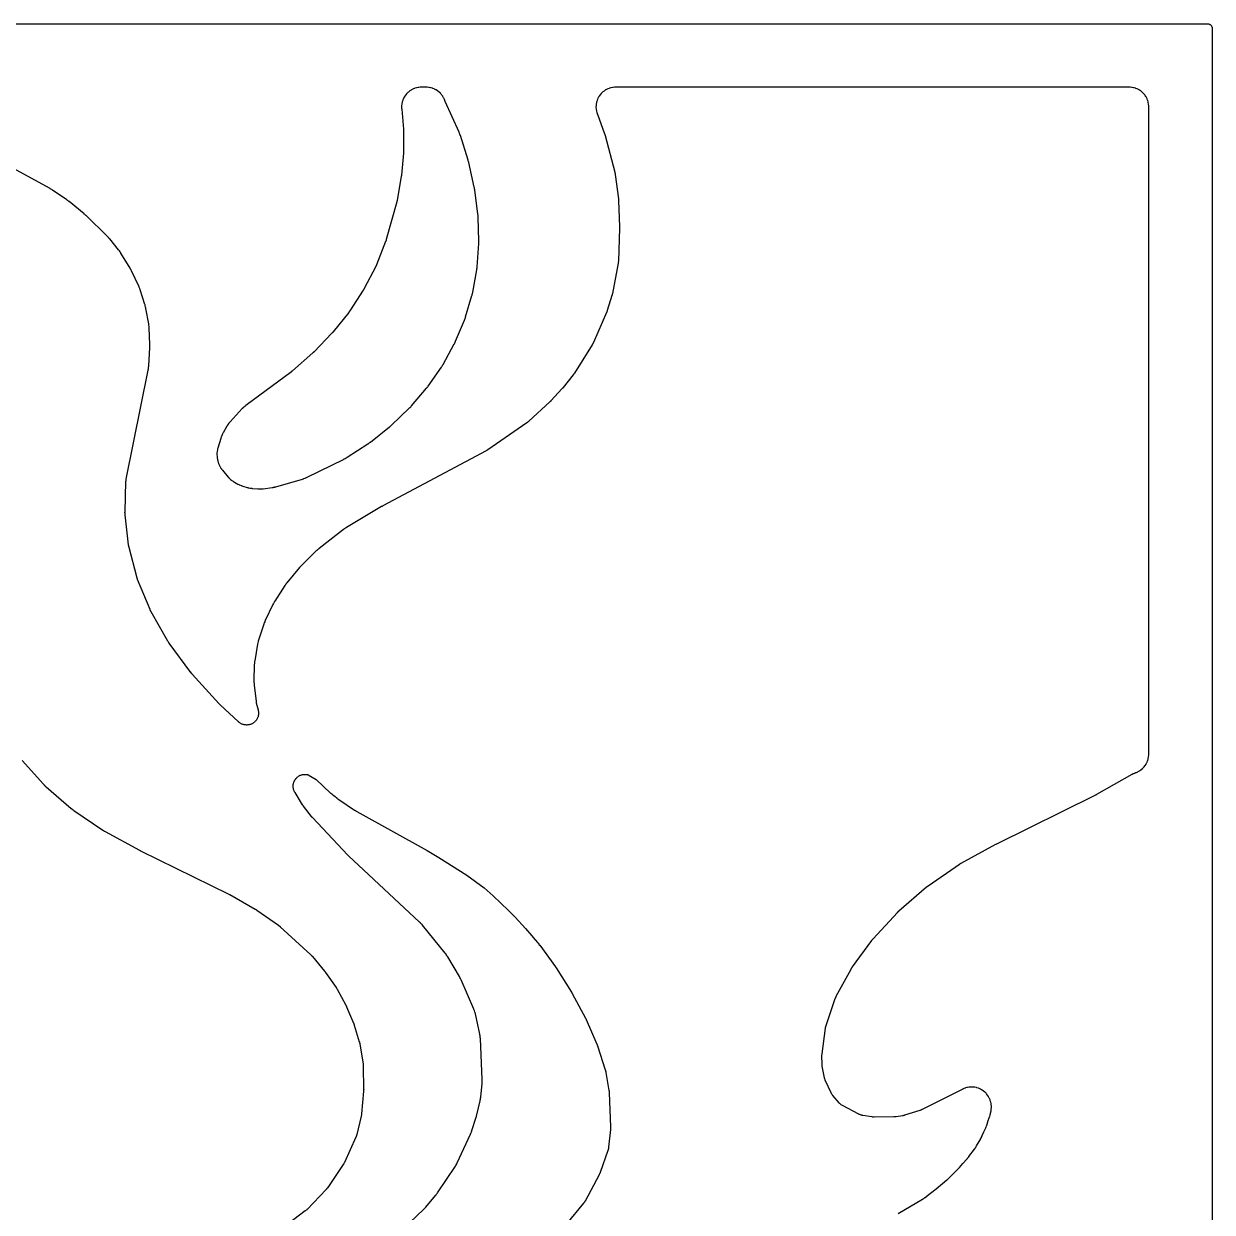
# Model space of a CAD drawing. Header units: millimetres. Extents: x 0 to 300, y 0 to 300.
# Drawn here: x 150 to 300, y 150 to 300.1 of the extents above; entities that cross this region are included whole.
import ezdxf

# ---------------------------------------------------------------- set-up
doc = ezdxf.new("R2010")
doc.units = ezdxf.units.MM
doc.layers.add('CUT', color=7, linetype='CONTINUOUS')

msp = doc.modelspace()

# ---------------------------------------------------------------- linework, layer by layer
at = {"layer": 'CUT'}
for points in [[(1.4375, 300.0625), (298.5045, 300.0625), (299.3898, 300.0625), (299.4633, 300.0589), (299.5214, 300.0503), (299.5785, 300.036), (299.6339, 300.0162), (299.687, 299.991), (299.7375, 299.9608), (299.7847, 299.9257), (299.8283, 299.8863), (299.8678, 299.8427), (299.9028, 299.7954), (299.933, 299.745), (299.9582, 299.6918), (299.978, 299.6365), (299.9923, 299.5794), (300.0009, 299.5212), (300.0045, 299.4478), (300.0045, 298.5625), (300.0045, 1.4375)], [(260.3619, 149.8209), (263.4376, 151.6436), (263.4559, 151.6549), (263.5738, 151.7306), (263.5917, 151.7426), (263.736, 151.8428), (263.7535, 151.8553), (263.7599, 151.8598), (263.7774, 151.8725), (263.8898, 151.9568), (263.9069, 151.9701), (265.1391, 152.9659), (266.5093, 154.0711), (266.5216, 154.0812), (266.6003, 154.1482), (266.6123, 154.1587), (266.7088, 154.2454), (266.7205, 154.2562), (266.7955, 154.3272), (266.8069, 154.3383), (267.8468, 155.3769), (267.8575, 155.3878), (267.9259, 155.4597), (267.9363, 155.4709), (268.0199, 155.5634), (268.0301, 155.5749), (268.0948, 155.6502), (268.1046, 155.6619), (268.5176, 156.1683), (269.0189, 156.7027), (269.0301, 156.715), (269.1019, 156.7959), (269.1128, 156.8085), (269.2, 156.9125), (269.2106, 156.9254), (269.2778, 157.0102), (269.2879, 157.0234), (270.0005, 157.9754), (270.008, 157.9857), (270.0564, 158.0534), (270.0638, 158.0639), (270.092, 158.1052), (270.106, 158.1266), (270.1258, 158.1584), (270.1729, 158.2267), (270.1862, 158.2469), (270.2115, 158.287), (270.2179, 158.2973), (270.2586, 158.3649), (270.2648, 158.3753), (270.7728, 159.2576), (270.7779, 159.2667), (270.8134, 159.3309), (270.8186, 159.3405), (270.8411, 159.383), (270.8515, 159.4036), (270.914, 159.5337), (270.9233, 159.554), (270.9388, 159.5894), (270.9429, 159.5991), (270.9706, 159.666), (270.975, 159.6769), (271.1587, 160.1448), (271.3676, 160.5544), (271.374, 160.5673), (271.4146, 160.6517), (271.4207, 160.6647), (271.4438, 160.716), (271.455, 160.7426), (271.5237, 160.9167), (271.5337, 160.9438), (271.5518, 160.9971), (271.5562, 161.0107), (271.5842, 161.1001), (271.5884, 161.1139), (271.7237, 161.5849), (271.8563, 161.9229), (271.8616, 161.9368), (271.8946, 162.0276), (271.8995, 162.0416), (271.918, 162.0967), (271.9268, 162.1251), (271.9792, 162.3109), (271.9865, 162.3398), (271.9995, 162.3963), (272.0026, 162.4109), (272.0219, 162.5055), (272.0247, 162.5202), (272.0767, 162.8135), (272.0791, 162.8277), (272.0932, 162.9205), (272.0952, 162.9348), (272.1024, 162.9907), (272.1054, 163.0194), (272.1201, 163.2038), (272.1219, 163.2615), (272.1188, 163.444), (272.115, 163.5016), (272.0945, 163.6829), (272.0852, 163.7399), (272.0473, 163.9184), (272.0326, 163.9742), (271.9777, 164.1483), (271.9577, 164.2024), (271.8863, 164.3704), (271.8612, 164.4224), (271.774, 164.5827), (271.7441, 164.632), (271.6419, 164.7832), (271.6073, 164.8294), (271.491, 164.9701), (271.4522, 165.0128), (271.323, 165.1417), (271.2802, 165.1804), (271.1392, 165.2963), (271.0929, 165.3307), (270.9414, 165.4325), (270.892, 165.4623), (270.7314, 165.5491), (270.6794, 165.574), (270.5112, 165.6449), (270.457, 165.6648), (270.2828, 165.7192), (270.227, 165.7338), (270.0484, 165.7712), (269.9914, 165.7803), (269.81, 165.8004), (269.7524, 165.804), (269.5699, 165.8066), (269.5122, 165.8046), (269.3303, 165.7896), (269.2731, 165.7821), (269.0935, 165.7498), (269.0372, 165.7368), (268.8616, 165.6873), (268.8068, 165.669), (268.6344, 165.602), (268.6077, 165.5909), (268.5563, 165.5679), (268.5431, 165.5619), (268.4584, 165.5217), (268.4454, 165.5153), (268.4364, 165.5108), (263.3861, 162.9639), (263.3796, 162.9607), (263.3643, 162.9531), (263.3615, 162.9518), (263.3316, 162.9378), (263.2712, 162.9109), (263.2503, 162.902), (263.2209, 162.8907), (263.1424, 162.8622), (263.1085, 162.8507), (261.1757, 162.2365), (261.1666, 162.2337), (261.1525, 162.2294), (261.1294, 162.2226), (261.0987, 162.2141), (261.0712, 162.207), (261.0491, 162.2016), (261.0364, 162.1986), (261.0317, 162.1975), (261.0043, 162.1917), (260.943, 162.1797), (260.9061, 162.1733), (260.8936, 162.1714), (260.8843, 162.17), (260.1227, 162.0618), (260.1081, 162.0599), (260.074, 162.0556), (260.0593, 162.0539), (260.0415, 162.0519), (260.0268, 162.0505), (259.9925, 162.0473), (259.9778, 162.0461), (259.961, 162.0448), (259.9463, 162.0438), (259.9119, 162.0418), (259.8972, 162.041), (259.8792, 162.0403), (259.8645, 162.0397), (259.8301, 162.0388), (259.8154, 162.0386), (257.3248, 162.0135), (257.3157, 162.0135), (257.3015, 162.0135), (257.278, 162.0138), (257.2465, 162.0146), (257.2186, 162.0158), (257.1965, 162.017), (257.1838, 162.0179), (257.1791, 162.0182), (257.1518, 162.0206), (257.091, 162.0268), (257.0547, 162.0312), (257.0424, 162.033), (257.0334, 162.0343), (255.8895, 162.2104), (255.877, 162.2124), (255.8602, 162.2152), (255.8106, 162.225), (255.7526, 162.2381), (255.6682, 162.2616), (255.5877, 162.2883), (255.5051, 162.3203), (255.4492, 162.3452), (255.4029, 162.3674), (255.388, 162.3751), (255.3768, 162.381), (253.3487, 163.4624), (253.3126, 163.4828), (253.2473, 163.5215), (253.1781, 163.567), (253.1335, 163.5995), (253.0687, 163.6512), (253.0273, 163.6875), (252.9676, 163.745), (252.9154, 163.8), (252.8876, 163.8308), (252.1169, 164.7227), (252.1102, 164.7306), (252.0999, 164.7427), (252.0832, 164.7631), (252.0612, 164.7908), (252.0421, 164.8157), (252.0395, 164.8192), (252.0081, 164.8645), (251.9671, 164.9276), (251.938, 164.9767), (251.9179, 165.0136), (251.8987, 165.0511), (251.8927, 165.0634), (251.8883, 165.0727), (251.1842, 166.5706), (251.1802, 166.5792), (251.1741, 166.5926), (251.1643, 166.6148), (251.1515, 166.6448), (251.1407, 166.6716), (251.1392, 166.6754), (251.1222, 166.7234), (251.1008, 166.7893), (251.0828, 166.8526), (251.0718, 166.8978), (251.0634, 166.9355), (251.0609, 166.9478), (251.0591, 166.9571), (250.7806, 168.4319), (250.7789, 168.4411), (250.7764, 168.4553), (250.7725, 168.4789), (250.7677, 168.5106), (250.7639, 168.5388), (250.7613, 168.5613), (250.7598, 168.5741), (250.7593, 168.5789), (250.7569, 168.6068), (250.7524, 168.6688), (250.7504, 168.7061), (250.75, 168.7187), (250.7498, 168.728), (250.7295, 169.6986), (250.7294, 169.7056), (250.7292, 169.7219), (250.7292, 169.7249), (250.7294, 169.7566), (250.731, 169.8201), (250.7319, 169.8419), (250.7342, 169.8721), (250.7417, 169.9521), (250.7456, 169.9863), (251.1776, 173.2313), (251.1792, 173.2423), (251.1817, 173.2595), (251.1862, 173.2876), (251.1928, 173.3248), (251.1994, 173.3579), (251.2051, 173.3841), (251.2085, 173.3991), (251.2097, 173.4046), (251.2179, 173.4368), (251.2375, 173.508), (251.2502, 173.5504), (251.2549, 173.5646), (251.2584, 173.5751), (252.424, 176.9864), (252.4271, 176.9953), (252.4319, 177.0091), (252.4403, 177.0318), (252.4519, 177.0621), (252.4627, 177.0888), (252.4716, 177.1099), (252.4767, 177.1219), (252.4787, 177.1264), (252.4904, 177.1521), (252.5175, 177.209), (252.5345, 177.2427), (252.5404, 177.254), (252.5449, 177.2623), (254.4138, 180.7079), (254.4211, 180.7211), (254.4384, 180.7517), (254.446, 180.7648), (254.4553, 180.7807), (254.463, 180.7936), (254.4813, 180.8237), (254.4893, 180.8365), (254.4985, 180.8511), (254.5067, 180.8638), (254.526, 180.8932), (254.5344, 180.9057), (254.5447, 180.9209), (254.5533, 180.9333), (254.5736, 180.9621), (254.5824, 180.9743), (257.0328, 184.3276), (257.0404, 184.3377), (257.0582, 184.3614), (257.0659, 184.3715), (257.0754, 184.3837), (257.0832, 184.3936), (257.1016, 184.4168), (257.1096, 184.4266), (257.1188, 184.4379), (257.127, 184.4476), (257.1461, 184.4702), (257.1543, 184.4798), (257.1644, 184.4915), (257.1728, 184.501), (257.1925, 184.5231), (257.2011, 184.5325), (260.2546, 187.8515), (260.2633, 187.8608), (260.2838, 187.8825), (260.2927, 187.8917), (260.3035, 187.9029), (260.3125, 187.9119), (260.3336, 187.933), (260.3427, 187.9419), (260.3532, 187.9522), (260.3625, 187.961), (260.3841, 187.9814), (260.3935, 187.9901), (260.405, 188.0007), (260.4145, 188.0092), (260.4367, 188.029), (260.4463, 188.0375), (263.9496, 191.0701), (263.9588, 191.078), (263.9805, 191.0963), (263.9899, 191.1041), (264.0014, 191.1135), (264.0109, 191.1212), (264.0331, 191.1389), (264.0427, 191.1464), (264.0537, 191.155), (264.0634, 191.1624), (264.0861, 191.1795), (264.0959, 191.1868), (264.1078, 191.1955), (264.1177, 191.2027), (264.1409, 191.2191), (264.1508, 191.2261), (268.0926, 193.9536), (268.1024, 193.9603), (268.1253, 193.9757), (268.1352, 193.9823), (268.1473, 193.9902), (268.1572, 193.9966), (268.1805, 194.0114), (268.1906, 194.0177), (268.2022, 194.0248), (268.2123, 194.031), (268.236, 194.0451), (268.2462, 194.0512), (268.2587, 194.0584), (268.2689, 194.0643), (268.293, 194.0778), (268.3033, 194.0836), (272.7037, 196.488), (272.7153, 196.4943), (272.7273, 196.5007), (272.7314, 196.5029), (272.7413, 196.5081), (272.7455, 196.5103), (272.7504, 196.5129), (272.7547, 196.5151), (272.7646, 196.5202), (272.7683, 196.5221), (272.7764, 196.5262), (272.788, 196.532), (272.7931, 196.5345), (285.2356, 202.6603), (285.2433, 202.6641), (285.2966, 202.6913), (285.3048, 202.6956), (285.3708, 202.7306), (285.3788, 202.7349), (285.4305, 202.7633), (285.439, 202.768), (289.9166, 205.3226), (289.9263, 205.328), (289.9395, 205.3353), (289.9791, 205.356), (290.0263, 205.3792), (290.0969, 205.4102), (290.1815, 205.4431), (290.2245, 205.4585), (290.2328, 205.4613), (290.2465, 205.466), (290.3347, 205.4976), (290.3482, 205.5026), (290.4008, 205.5229), (290.4275, 205.534), (290.5966, 205.6087), (290.6482, 205.6346), (290.8072, 205.724), (290.8561, 205.7547), (291.0058, 205.859), (291.0515, 205.8943), (291.1905, 206.0125), (291.2326, 206.0519), (291.3595, 206.183), (291.3977, 206.2263), (291.5115, 206.3689), (291.5452, 206.4157), (291.6448, 206.5686), (291.6739, 206.6184), (291.7584, 206.7801), (291.7826, 206.8325), (291.8511, 207.0016), (291.8701, 207.056), (291.9221, 207.2309), (291.9358, 207.287), (291.9707, 207.4661), (291.979, 207.5232), (291.9968, 207.7073), (291.9989, 207.7361), (292.0016, 207.7924), (292.0021, 207.8068), (292.0043, 207.9006), (292.0045, 207.915), (292.0045, 207.9585), (292.0045, 289.4984), (292.0043, 289.5131), (292.002, 289.6088), (292.0014, 289.6235), (291.9986, 289.6809), (291.9965, 289.7103), (291.978, 289.8981), (291.9693, 289.9563), (291.933, 290.1389), (291.9187, 290.196), (291.8647, 290.3742), (291.8448, 290.4296), (291.7736, 290.6016), (291.7484, 290.6548), (291.6607, 290.819), (291.6304, 290.8695), (291.527, 291.0243), (291.4919, 291.0716), (291.3738, 291.2154), (291.3343, 291.2591), (291.2026, 291.3907), (291.159, 291.4302), (291.0151, 291.5483), (290.9678, 291.5834), (290.813, 291.6868), (290.7625, 291.7171), (290.5984, 291.8049), (290.5451, 291.83), (290.3732, 291.9013), (290.3177, 291.9211), (290.1396, 291.9751), (290.0825, 291.9894), (289.8999, 292.0258), (289.8417, 292.0344), (289.6538, 292.0529), (289.6245, 292.0551), (289.567, 292.0579), (289.5523, 292.0584), (289.4566, 292.0608), (289.4419, 292.061), (283.3065, 292.061), (279.9413, 292.061), (279.9412, 292.061), (224.7664, 292.061), (224.752, 292.0608), (224.6583, 292.0585), (224.6439, 292.058), (224.5876, 292.0553), (224.5589, 292.0532), (224.3749, 292.0355), (224.3179, 292.0272), (224.139, 291.9924), (224.083, 291.9787), (223.9082, 291.9268), (223.8538, 291.9078), (223.6848, 291.8394), (223.6325, 291.8152), (223.4708, 291.731), (223.4211, 291.7019), (223.2683, 291.6025), (223.2215, 291.5688), (223.079, 291.4552), (223.0356, 291.4171), (222.9047, 291.2903), (222.8652, 291.2483), (222.747, 291.1095), (222.7117, 291.0639), (222.6074, 290.9145), (222.5767, 290.8657), (222.4872, 290.7069), (222.4613, 290.6553), (222.3874, 290.4887), (222.3666, 290.4349), (222.3091, 290.262), (222.2935, 290.2065), (222.2529, 290.0288), (222.2427, 289.972), (222.2193, 289.7913), (222.2146, 289.7338), (222.2087, 289.5516), (222.2095, 289.494), (222.2211, 289.312), (222.2275, 289.2547), (222.2564, 289.0748), (222.2683, 289.0184), (222.315, 288.8396), (222.323, 288.8119), (222.3398, 288.7581), (222.3443, 288.7444), (222.3745, 288.6557), (222.3793, 288.6421), (223.2835, 286.1783), (223.287, 286.1684), (223.2952, 286.1453), (223.2987, 286.1353), (223.3028, 286.1232), (223.3062, 286.1132), (223.3138, 286.0899), (223.317, 286.0798), (223.3207, 286.0683), (223.3238, 286.0582), (223.3309, 286.0347), (223.3338, 286.0246), (223.3374, 286.0123), (223.3403, 286.0022), (223.3468, 285.9785), (223.3496, 285.9683), (224.5749, 281.3284), (224.5784, 281.3147), (224.5863, 281.2827), (224.5896, 281.269), (224.5935, 281.2522), (224.5965, 281.2384), (224.6034, 281.2062), (224.6063, 281.1924), (224.6094, 281.1765), (224.6121, 281.1626), (224.618, 281.1302), (224.6204, 281.1163), (224.6232, 281.0993), (224.6254, 281.0853), (224.6303, 281.0527), (224.6322, 281.0388), (225.0429, 277.9612), (225.0443, 277.9507), (225.0472, 277.9263), (225.0484, 277.9158), (225.0498, 277.903), (225.0509, 277.8925), (225.0533, 277.8681), (225.0543, 277.8576), (225.0553, 277.8455), (225.0562, 277.835), (225.058, 277.8105), (225.0587, 277.7999), (225.0595, 277.7871), (225.0601, 277.7766), (225.0614, 277.752), (225.0618, 277.7415), (225.191, 274.4293), (225.1912, 274.4222), (225.1917, 274.4058), (225.1919, 274.3988), (225.1923, 274.3819), (225.1925, 274.3733), (225.1927, 274.3531), (225.1928, 274.3444), (225.1929, 274.3344), (225.1929, 274.3258), (225.1927, 274.3055), (225.1926, 274.2968), (225.1926, 274.2924), (225.1924, 274.2822), (225.1917, 274.2582), (225.1914, 274.248), (225.0337, 270.0978), (225.0334, 270.091), (225.0327, 270.0752), (225.0325, 270.0723), (225.0305, 270.0419), (225.0255, 269.9808), (225.0234, 269.9599), (225.0196, 269.931), (225.0082, 269.8544), (225.0026, 269.8216), (224.2867, 266.0122), (224.2842, 265.9993), (224.2781, 265.9693), (224.2754, 265.9564), (224.272, 265.9409), (224.2691, 265.9282), (224.2622, 265.8985), (224.2591, 265.8858), (224.2555, 265.8712), (224.2522, 265.8585), (224.2444, 265.829), (224.241, 265.8163), (224.2367, 265.801), (224.233, 265.7884), (224.2244, 265.7591), (224.2206, 265.7466), (223.6299, 263.8516), (223.626, 263.8396), (223.6169, 263.8118), (223.6129, 263.7999), (223.608, 263.7854), (223.6038, 263.7735), (223.5939, 263.7459), (223.5896, 263.7341), (223.5845, 263.7206), (223.5801, 263.7089), (223.5694, 263.6816), (223.5648, 263.6699), (223.559, 263.6557), (223.5542, 263.6441), (223.5428, 263.6171), (223.5378, 263.6056), (221.8791, 259.8288), (221.8724, 259.8139), (221.8564, 259.7793), (221.8495, 259.7646), (221.8408, 259.7467), (221.8336, 259.7321), (221.8164, 259.6981), (221.8089, 259.6836), (221.8002, 259.6671), (221.7925, 259.6528), (221.7741, 259.6195), (221.7661, 259.6053), (221.7561, 259.5881), (221.7479, 259.574), (221.7283, 259.5414), (221.7198, 259.5275), (219.4852, 255.9537), (219.4784, 255.9429), (219.4622, 255.9178), (219.4552, 255.9071), (219.4466, 255.8942), (219.4394, 255.8836), (219.4226, 255.859), (219.4153, 255.8485), (219.4068, 255.8365), (219.3993, 255.8262), (219.3818, 255.8021), (219.3742, 255.7918), (219.3648, 255.7793), (219.3571, 255.7692), (219.3389, 255.7456), (219.331, 255.7355), (218.0637, 254.1437), (218.0597, 254.1386), (218.0503, 254.127), (218.0463, 254.122), (218.0365, 254.1101), (218.0315, 254.104), (218.0197, 254.0899), (218.0146, 254.0838), (218.0087, 254.0769), (218.0035, 254.0709), (217.9914, 254.0569), (217.9862, 254.0509), (217.9835, 254.0479), (217.9773, 254.0409), (217.9627, 254.0247), (217.9565, 254.0177), (216.5128, 252.4446), (216.5063, 252.4376), (216.4912, 252.4214), (216.4846, 252.4145), (216.4768, 252.4063), (216.4702, 252.3996), (216.4549, 252.3839), (216.4483, 252.3772), (216.4406, 252.3695), (216.4339, 252.3629), (216.4182, 252.3474), (216.4114, 252.3409), (216.4031, 252.3329), (216.3963, 252.3264), (216.3802, 252.3113), (216.3733, 252.3049), (213.7519, 249.8905), (213.7403, 249.88), (213.7129, 249.8556), (213.7011, 249.8453), (213.6865, 249.8328), (213.6745, 249.8227), (213.6463, 249.7993), (213.6341, 249.7894), (213.6201, 249.7782), (213.6077, 249.7685), (213.5787, 249.7461), (213.5662, 249.7366), (213.5509, 249.7252), (213.5382, 249.7159), (213.5084, 249.6946), (213.4956, 249.6855), (208.5548, 246.271), (208.5441, 246.2637), (208.5191, 246.247), (208.5083, 246.2399), (208.4951, 246.2313), (208.4842, 246.2243), (208.4588, 246.2083), (208.4478, 246.2015), (208.4351, 246.1938), (208.4241, 246.1872), (208.3981, 246.1719), (208.387, 246.1654), (208.3733, 246.1576), (208.3621, 246.1513), (208.3357, 246.1367), (208.3244, 246.1306), (195.2956, 239.1805), (195.2899, 239.1774), (195.2503, 239.1557), (195.2442, 239.1523), (195.1951, 239.1247), (195.1891, 239.1213), (195.1506, 239.099), (195.1443, 239.0953), (190.7089, 236.4605), (190.6928, 236.4506), (190.5895, 236.3847), (190.5738, 236.3743), (190.4467, 236.2876), (190.4313, 236.2767), (190.3323, 236.2045), (190.3173, 236.1931), (187.2573, 233.8095), (187.2444, 233.7992), (187.1611, 233.7305), (187.1484, 233.7197), (187.0462, 233.6306), (187.0338, 233.6195), (186.9545, 233.5463), (186.9424, 233.5349), (185.0643, 231.7043), (185.053, 231.6931), (184.9807, 231.6187), (184.9698, 231.6071), (184.8815, 231.5114), (184.8708, 231.4996), (184.8026, 231.4215), (184.7922, 231.4094), (183.1949, 229.4812), (183.1839, 229.4675), (183.114, 229.3779), (183.1034, 229.364), (183.019, 229.249), (183.0088, 229.2348), (182.9443, 229.1413), (182.9345, 229.1267), (181.6533, 227.1506), (181.643, 227.1342), (181.5782, 227.0268), (181.5685, 227.0101), (181.4915, 226.8727), (181.4823, 226.8557), (181.4245, 226.7443), (181.4159, 226.727), (180.4563, 224.7224), (180.4479, 224.7042), (180.3957, 224.5851), (180.388, 224.5666), (180.3275, 224.4151), (180.3204, 224.3964), (180.2762, 224.274), (180.2697, 224.2551), (179.6168, 222.2377), (179.6107, 222.2177), (179.5733, 222.0867), (179.5679, 222.0665), (179.5268, 221.9007), (179.5221, 221.8803), (179.494, 221.747), (179.49, 221.7264), (179.1239, 219.6348), (179.1221, 219.6243), (179.1106, 219.5505), (179.109, 219.5395), (179.1023, 219.491), (179.0995, 219.4676), (179.0852, 219.3213), (179.0834, 219.2987), (179.081, 219.2594), (179.0805, 219.2488), (179.0774, 219.175), (179.077, 219.1631), (179.0313, 217.0877), (179.0312, 217.0667), (179.0329, 216.9307), (179.0336, 216.9098), (179.0417, 216.7394), (179.0431, 216.7185), (179.0543, 216.583), (179.0564, 216.5622), (179.3011, 214.4905), (179.3011, 214.4904), (179.3024, 214.48), (179.3122, 214.4076), (179.3138, 214.3968), (179.3211, 214.3494), (179.325, 214.3267), (179.3525, 214.1854), (179.3571, 214.1636), (179.3658, 214.1261), (179.3683, 214.1159), (179.3859, 214.0458), (179.3889, 214.0345), (179.5529, 213.4313), (179.5635, 213.388), (179.5811, 213.3081), (179.5959, 213.2199), (179.6028, 213.1608), (179.6088, 213.0717), (179.6098, 213.0122), (179.6069, 212.9229), (179.6021, 212.8636), (179.5903, 212.775), (179.5796, 212.7165), (179.5591, 212.6295), (179.5427, 212.5724), (179.5137, 212.4878), (179.4916, 212.4326), (179.4544, 212.3513), (179.4269, 212.2986), (179.3818, 212.2214), (179.3493, 212.1716), (179.2968, 212.0993), (179.2594, 212.053), (179.2, 211.9863), (179.1583, 211.9439), (179.0925, 211.8834), (179.0468, 211.8453), (178.9753, 211.7917), (178.926, 211.7583), (178.8496, 211.712), (178.7973, 211.6837), (178.7167, 211.6452), (178.6618, 211.6223), (178.5777, 211.5919), (178.5208, 211.5745), (178.4342, 211.5527), (178.3758, 211.541), (178.2874, 211.5279), (178.2282, 211.5221), (178.139, 211.5178), (178.0795, 211.5179), (177.9903, 211.5224), (177.9311, 211.5284), (177.8427, 211.5418), (177.7844, 211.5536), (177.6978, 211.5757), (177.641, 211.5933), (177.557, 211.6239), (177.5022, 211.647), (177.4217, 211.6857), (177.3694, 211.7141), (177.2931, 211.7607), (177.2439, 211.7941), (177.1727, 211.848), (177.1099, 211.9006), (177.0763, 211.9301), (174.7535, 214.0791), (174.7464, 214.0858), (174.7296, 214.1016), (174.7225, 214.1084), (174.7139, 214.1168), (174.7068, 214.1236), (174.6905, 214.1398), (174.6835, 214.1468), (174.6755, 214.1548), (174.6686, 214.1619), (174.6526, 214.1784), (174.6458, 214.1855), (174.6375, 214.1942), (174.6308, 214.2014), (174.6152, 214.2183), (174.6085, 214.2255), (171.2259, 217.955), (171.2183, 217.9635), (171.2009, 217.9832), (171.1934, 217.9917), (171.1844, 218.0022), (171.1771, 218.0108), (171.1601, 218.031), (171.1529, 218.0397), (171.1447, 218.0498), (171.1375, 218.0585), (171.1211, 218.0792), (171.1141, 218.088), (171.1056, 218.0989), (171.0987, 218.1079), (171.0828, 218.1289), (171.076, 218.138), (168.3309, 221.8546), (168.323, 221.8655), (168.3048, 221.8909), (168.297, 221.9019), (168.2877, 221.9154), (168.2802, 221.9264), (168.2627, 221.9524), (168.2553, 221.9636), (168.2469, 221.9765), (168.2397, 221.9878), (168.223, 222.0143), (168.216, 222.0257), (168.2074, 222.0397), (168.2006, 222.0512), (168.1847, 222.0782), (168.178, 222.0898), (166.0513, 225.8307), (166.0445, 225.8429), (166.0289, 225.8714), (166.0223, 225.8836), (166.0143, 225.8986), (166.0079, 225.911), (165.9932, 225.94), (165.987, 225.9524), (165.98, 225.9668), (165.9739, 225.9793), (165.9601, 226.0087), (165.9543, 226.0213), (165.9473, 226.0368), (165.9417, 226.0496), (165.9288, 226.0794), (165.9233, 226.0922), (164.341, 229.907), (164.3352, 229.9214), (164.3219, 229.9549), (164.3164, 229.9693), (164.3098, 229.9869), (164.3045, 230.0014), (164.2924, 230.0353), (164.2874, 230.0499), (164.2817, 230.0666), (164.2769, 230.0813), (164.266, 230.1156), (164.2615, 230.1304), (164.2561, 230.1484), (164.2518, 230.1632), (164.2421, 230.1979), (164.2381, 230.2128), (163.2594, 233.9519), (163.2555, 233.9674), (163.2467, 234.0037), (163.243, 234.0193), (163.2388, 234.0383), (163.2354, 234.0539), (163.2279, 234.0905), (163.2248, 234.1062), (163.2214, 234.1242), (163.2186, 234.14), (163.2124, 234.1768), (163.2099, 234.1926), (163.207, 234.2119), (163.2048, 234.2277), (163.1999, 234.2648), (163.1979, 234.2806), (162.7642, 238.0763), (162.7625, 238.0927), (162.7589, 238.1308), (162.7575, 238.1472), (162.7559, 238.1671), (162.7548, 238.1835), (162.7525, 238.2217), (162.7517, 238.2381), (162.7509, 238.2569), (162.7504, 238.2733), (162.7496, 238.3116), (162.7493, 238.328), (162.7493, 238.348), (162.7493, 238.3644), (162.7499, 238.4027), (162.7502, 238.4191), (162.8744, 242.2767), (162.8747, 242.286), (162.8753, 242.3005), (162.8767, 242.3245), (162.8789, 242.3566), (162.8813, 242.385), (162.8836, 242.4076), (162.885, 242.4204), (162.8855, 242.4252), (162.8892, 242.453), (162.8983, 242.5148), (162.9045, 242.5517), (162.9069, 242.5641), (162.9087, 242.5733), (165.6774, 256.3418), (165.6812, 256.3621), (165.7031, 256.4946), (165.7061, 256.515), (165.7279, 256.6821), (165.7302, 256.7026), (165.7429, 256.8363), (165.7445, 256.8569), (165.886, 259.1851), (165.8867, 259.2006), (165.8902, 259.3012), (165.8905, 259.3167), (165.8917, 259.4432), (165.8916, 259.4587), (165.8899, 259.5594), (165.8895, 259.5749), (165.7997, 261.678), (165.7985, 261.6987), (165.7881, 261.8325), (165.7862, 261.8531), (165.7674, 262.0205), (165.7648, 262.041), (165.7453, 262.1738), (165.7419, 262.1942), (165.3892, 264.1279), (165.3854, 264.1469), (165.3588, 264.2701), (165.3544, 264.289), (165.3161, 264.4424), (165.3111, 264.4611), (165.2765, 264.5823), (165.2709, 264.6009), (164.6724, 266.4714), (164.6659, 266.4904), (164.6221, 266.6132), (164.615, 266.632), (164.5548, 266.7841), (164.5471, 266.8026), (164.4952, 266.9222), (164.4869, 266.9405), (163.5766, 268.8567), (163.5695, 268.8711), (163.522, 268.9645), (163.5145, 268.9788), (163.4517, 269.0944), (163.4439, 269.1085), (163.3914, 269.1992), (163.3832, 269.2131), (162.2162, 271.1123), (162.2059, 271.1284), (162.1378, 271.2318), (162.127, 271.2475), (162.0374, 271.3745), (162.0262, 271.3899), (161.9516, 271.4888), (161.9399, 271.5038), (160.8186, 272.8959), (160.807, 272.9099), (160.7299, 272.9999), (160.7178, 273.0135), (160.6177, 273.1235), (160.6052, 273.1368), (160.5228, 273.2219), (160.5099, 273.2348), (157.8322, 275.8374), (157.8231, 275.846), (157.7634, 275.9016), (157.7542, 275.9101), (157.6778, 275.9783), (157.6684, 275.9866), (157.6065, 276.0396), (157.5968, 276.0477), (155.6805, 277.6213), (155.6699, 277.6298), (155.6007, 277.6841), (155.59, 277.6923), (155.5016, 277.7585), (155.4907, 277.7664), (155.4191, 277.8175), (155.408, 277.8253), (153.5954, 279.0582), (153.5834, 279.0661), (153.5052, 279.1166), (153.4931, 279.1242), (153.3934, 279.1853), (153.3811, 279.1926), (153.3006, 279.2394), (153.2881, 279.2464), (148.141, 282.0703)], [(149.7619, 207.0282), (152.4468, 204.0517), (152.4599, 204.0377), (152.546, 203.9481), (152.5594, 203.9346), (152.671, 203.8257), (152.6849, 203.8126), (152.7765, 203.7287), (152.7908, 203.7161), (155.9708, 200.9859), (155.9835, 200.9753), (156.067, 200.9075), (156.08, 200.8973), (156.1871, 200.8151), (156.2004, 200.8052), (156.2876, 200.7421), (156.3011, 200.7326), (159.9315, 198.2539), (159.9442, 198.2455), (160.0273, 198.1918), (160.0402, 198.1837), (160.1462, 198.1189), (160.1593, 198.1112), (160.2451, 198.0617), (160.2584, 198.0543), (164.5651, 195.7153), (164.5701, 195.7126), (164.6055, 195.6938), (164.611, 195.6909), (164.6553, 195.668), (164.6607, 195.6652), (164.6959, 195.6474), (164.7017, 195.6445), (175.8428, 190.1694), (175.8476, 190.1671), (175.8586, 190.1616), (175.8634, 190.1592), (175.8747, 190.1534), (175.8805, 190.1505), (175.894, 190.1435), (175.8998, 190.1405), (175.9065, 190.137), (175.9123, 190.1339), (175.9257, 190.1268), (175.9308, 190.1241), (175.9416, 190.1181), (175.957, 190.1096), (175.9637, 190.1058), (179.2019, 188.2742), (179.2116, 188.2686), (179.2343, 188.2554), (179.2439, 188.2497), (179.2556, 188.2427), (179.2651, 188.2369), (179.2874, 188.2233), (179.2968, 188.2173), (179.3077, 188.2104), (179.3172, 188.2044), (179.339, 188.1901), (179.3484, 188.184), (179.3597, 188.1764), (179.369, 188.1701), (179.3905, 188.1553), (179.3997, 188.1489), (182.1211, 186.2293), (182.1328, 186.2209), (182.1601, 186.201), (182.1717, 186.1924), (182.1858, 186.1818), (182.1972, 186.173), (182.2238, 186.1522), (182.2352, 186.1432), (182.2481, 186.1328), (182.2593, 186.1237), (182.2852, 186.1021), (182.2962, 186.0927), (182.3096, 186.0812), (182.3205, 186.0717), (182.3457, 186.0493), (182.3564, 186.0396), (186.2043, 182.5059), (186.2152, 182.4957), (186.2405, 182.4716), (186.2513, 182.4612), (186.2643, 182.4484), (186.2749, 182.4379), (186.2995, 182.413), (186.3099, 182.4022), (186.3217, 182.3898), (186.332, 182.3789), (186.3556, 182.3532), (186.3657, 182.3421), (186.3778, 182.3285), (186.3877, 182.3172), (186.4105, 182.2908), (186.4202, 182.2794), (187.9531, 180.4403), (187.9595, 180.4325), (187.9744, 180.4143), (187.9807, 180.4065), (187.9883, 180.3968), (187.9946, 180.3889), (188.009, 180.3704), (188.0151, 180.3624), (188.0222, 180.3532), (188.0282, 180.3451), (188.0422, 180.3263), (188.0482, 180.3182), (188.0554, 180.3082), (188.0613, 180.3), (188.0748, 180.2809), (188.0806, 180.2726), (189.4033, 178.3613), (189.4102, 178.3513), (189.4259, 178.3279), (189.4326, 178.3178), (189.4407, 178.3054), (189.4472, 178.2952), (189.4624, 178.2714), (189.4688, 178.2611), (189.4761, 178.2492), (189.4823, 178.2389), (189.4968, 178.2146), (189.5029, 178.2042), (189.5103, 178.1914), (189.5163, 178.1809), (189.5302, 178.1563), (189.536, 178.1457), (190.6226, 176.146), (190.6277, 176.1366), (190.6394, 176.1145), (190.6443, 176.105), (190.6503, 176.0933), (190.6551, 176.0838), (190.6663, 176.0614), (190.671, 176.0518), (190.6763, 176.0407), (190.6809, 176.031), (190.6916, 176.0084), (190.696, 175.9987), (190.7015, 175.9868), (190.7058, 175.977), (190.7159, 175.9541), (190.7201, 175.9443), (191.6055, 173.8649), (191.6101, 173.8539), (191.6207, 173.828), (191.6252, 173.817), (191.6306, 173.8034), (191.6349, 173.7922), (191.6448, 173.7661), (191.6489, 173.7549), (191.6537, 173.742), (191.6577, 173.7308), (191.6669, 173.7044), (191.6707, 173.6931), (191.6754, 173.6793), (191.6791, 173.6679), (191.6876, 173.6413), (191.6912, 173.6299), (192.3324, 171.5292), (192.3368, 171.5143), (192.3468, 171.4794), (192.3509, 171.4644), (192.3558, 171.4461), (192.3597, 171.431), (192.3685, 171.3958), (192.3722, 171.3807), (192.3762, 171.3633), (192.3795, 171.3481), (192.3871, 171.3126), (192.3902, 171.2974), (192.3938, 171.2788), (192.3967, 171.2635), (192.403, 171.2278), (192.4056, 171.2124), (192.801, 168.7309), (192.8034, 168.7152), (192.8085, 168.6787), (192.8106, 168.663), (192.813, 168.6439), (192.8148, 168.6282), (192.8186, 168.5915), (192.8202, 168.5758), (192.8217, 168.5577), (192.823, 168.5419), (192.8256, 168.5051), (192.8266, 168.4894), (192.8276, 168.4701), (192.8283, 168.4543), (192.8295, 168.4174), (192.83, 168.4016), (192.8799, 165.5376), (192.8801, 165.5255), (192.8802, 165.4974), (192.8802, 165.4854), (192.88, 165.4707), (192.8798, 165.4586), (192.8792, 165.4305), (192.8788, 165.4185), (192.8783, 165.4046), (192.8778, 165.3926), (192.8764, 165.3645), (192.8757, 165.3525), (192.8748, 165.3378), (192.874, 165.3258), (192.8718, 165.2978), (192.8708, 165.2858), (192.6124, 162.4106), (192.6118, 162.4039), (192.6103, 162.3882), (192.61, 162.3853), (192.6064, 162.355), (192.5982, 162.2943), (192.5951, 162.2735), (192.5898, 162.2448), (192.5744, 162.1689), (192.5672, 162.1365), (192.0008, 159.7951), (191.9983, 159.7849), (191.9943, 159.769), (191.9873, 159.7431), (191.9775, 159.7088), (191.9682, 159.6784), (191.9603, 159.6543), (191.9557, 159.6406), (191.954, 159.6355), (191.9433, 159.606), (191.9184, 159.5409), (191.9026, 159.5023), (191.897, 159.4893), (191.8927, 159.4798), (190.4596, 156.2977), (190.4556, 156.2889), (190.4493, 156.2753), (190.4385, 156.2529), (190.4237, 156.2231), (190.4101, 156.1969), (190.399, 156.1762), (190.3925, 156.1645), (190.3901, 156.1601), (190.3755, 156.135), (190.3422, 156.0796), (190.3215, 156.0468), (190.3143, 156.0359), (190.3089, 156.0279), (188.3407, 153.1219), (188.3353, 153.1141), (188.3269, 153.1019), (188.3127, 153.0821), (188.2934, 153.0557), (188.2758, 153.0326), (188.2616, 153.0144), (188.2534, 153.0041), (188.2503, 153.0003), (188.232, 152.9784), (188.1905, 152.9303), (188.165, 152.902), (188.1562, 152.8926), (188.1497, 152.8857), (185.7264, 150.3592), (185.7214, 150.354), (185.7098, 150.342), (185.7076, 150.3398), (185.6845, 150.3171), (185.6373, 150.2724), (185.6209, 150.2573), (185.5974, 150.2371), (185.5339, 150.1849), (185.5063, 150.163), (182.6199, 147.9711)], [(196.9913, 147.0803), (200.4342, 150.3452), (200.446, 150.3568), (200.5218, 150.4327), (200.5333, 150.4446), (200.6259, 150.5426), (200.637, 150.5547), (200.7086, 150.6348), (200.7194, 150.6472), (201.9566, 152.1108), (201.9674, 152.124), (202.0366, 152.2107), (202.047, 152.2242), (202.1307, 152.3354), (202.1408, 152.3492), (202.2049, 152.4397), (202.2145, 152.4537), (204.4672, 155.8325), (204.4731, 155.8417), (204.5141, 155.9057), (204.5202, 155.9153), (204.5463, 155.9577), (204.5584, 155.9784), (204.6316, 156.109), (204.6425, 156.1294), (204.6608, 156.1651), (204.6656, 156.1748), (204.6986, 156.2423), (204.7039, 156.2534), (206.3727, 159.8548), (206.3805, 159.8722), (206.4291, 159.9865), (206.4363, 160.0041), (206.4926, 160.1493), (206.4992, 160.1672), (206.5405, 160.2843), (206.5465, 160.3024), (207.087, 162.0098), (207.0901, 162.0202), (207.1117, 162.0927), (207.1149, 162.1039), (207.1399, 162.1948), (207.1429, 162.2058), (207.1613, 162.278), (207.1642, 162.2899), (207.5769, 164.0553), (207.5811, 164.0748), (207.6063, 164.2015), (207.6099, 164.221), (207.6362, 164.3809), (207.6391, 164.4006), (207.6559, 164.5287), (207.6581, 164.5484), (207.8227, 166.2394), (207.8244, 166.2603), (207.8329, 166.3969), (207.8338, 166.4179), (207.8384, 166.5894), (207.8386, 166.6105), (207.8375, 166.7473), (207.837, 166.7683), (207.6126, 171.9447), (207.612, 171.9575), (207.6066, 172.0405), (207.6056, 172.0533), (207.6013, 172.1031), (207.5986, 172.1286), (207.5772, 172.2936), (207.5734, 172.3189), (207.5649, 172.3682), (207.5626, 172.3808), (207.5466, 172.4625), (207.544, 172.475), (206.9857, 175.0437), (206.9824, 175.0581), (206.9598, 175.1511), (206.9561, 175.1654), (206.9411, 175.221), (206.9328, 175.2492), (206.8739, 175.4314), (206.8642, 175.4593), (206.8438, 175.5131), (206.8385, 175.5268), (206.8024, 175.6155), (206.7967, 175.6291), (205.174, 179.3572), (205.1662, 179.3744), (205.1136, 179.4854), (205.1053, 179.5024), (205.035, 179.6395), (205.0261, 179.6562), (204.9667, 179.7636), (204.9573, 179.78), (203.4848, 182.2561), (203.4736, 182.2742), (203.3984, 182.3909), (203.3865, 182.4087), (203.2871, 182.5516), (203.2746, 182.5689), (203.1913, 182.68), (203.1782, 182.6968), (200.3096, 186.2519), (200.296, 186.2682), (200.2052, 186.3728), (200.191, 186.3886), (200.0726, 186.5157), (200.0578, 186.5311), (199.9599, 186.629), (199.9446, 186.6438), (190.953, 195.0168), (190.9486, 195.0208), (190.9385, 195.0304), (190.9341, 195.0345), (190.9238, 195.0444), (190.9185, 195.0495), (190.9062, 195.0614), (190.901, 195.0666), (190.895, 195.0725), (190.8897, 195.0777), (190.8776, 195.0899), (190.8724, 195.0952), (190.8699, 195.0978), (190.8638, 195.1041), (190.8497, 195.1187), (190.8437, 195.125), (186.447, 199.7911), (186.4393, 199.7994), (186.4215, 199.8188), (186.4139, 199.8271), (186.4048, 199.8373), (186.3973, 199.8457), (186.38, 199.8655), (186.3727, 199.874), (186.3643, 199.8839), (186.357, 199.8925), (186.3402, 199.9127), (186.3331, 199.9214), (186.3244, 199.9321), (186.3174, 199.9409), (186.3011, 199.9616), (186.2942, 199.9704), (185.3047, 201.2572), (185.2981, 201.2659), (185.2828, 201.2863), (185.2763, 201.2951), (185.2684, 201.3059), (185.262, 201.3148), (185.2472, 201.3356), (185.2409, 201.3445), (185.2337, 201.3549), (185.2275, 201.3639), (185.2132, 201.385), (185.2072, 201.3941), (185.1998, 201.4053), (185.1938, 201.4144), (185.1801, 201.4359), (185.1742, 201.4452), (184.2166, 202.9784), (184.1939, 203.0169), (184.154, 203.0885), (184.1144, 203.1686), (184.0907, 203.2232), (184.0592, 203.3069), (184.0411, 203.3636), (184.0181, 203.45), (184.0057, 203.5082), (183.9914, 203.5965), (183.9848, 203.6557), (183.9793, 203.7449), (183.9786, 203.8044), (183.982, 203.8938), (183.9872, 203.9531), (183.9995, 204.0417), (184.0106, 204.1001), (184.0316, 204.1871), (184.0484, 204.2442), (184.0779, 204.3286), (184.1003, 204.3837), (184.1381, 204.4648), (184.1659, 204.5174), (184.2115, 204.5943), (184.2443, 204.6439), (184.2973, 204.716), (184.335, 204.7621), (184.3949, 204.8285), (184.4369, 204.8706), (184.5031, 204.9307), (184.5491, 204.9685), (184.6209, 205.0218), (184.6704, 205.0548), (184.7472, 205.1007), (184.7997, 205.1286), (184.8806, 205.1666), (184.9357, 205.1892), (185.02, 205.219), (185.0771, 205.2361), (185.1639, 205.2573), (185.2224, 205.2686), (185.3109, 205.2812), (185.3702, 205.2866), (185.4595, 205.2903), (185.519, 205.2898), (185.6083, 205.2847), (185.6675, 205.2783), (185.7558, 205.2643), (185.814, 205.252), (185.8606, 205.2398), (186.8702, 204.6281), (188.7106, 202.9292), (188.7259, 202.9155), (188.8269, 202.8285), (188.8427, 202.8153), (188.9731, 202.7105), (188.9893, 202.6979), (189.0961, 202.618), (189.1127, 202.606), (189.2875, 202.4841), (189.3652, 202.4121), (189.3734, 202.4046), (189.4313, 202.3529), (189.44, 202.3452), (189.4787, 202.312), (189.4976, 202.2964), (189.6175, 202.2016), (189.6363, 202.1873), (189.6694, 202.1632), (189.6784, 202.1567), (189.7413, 202.1127), (189.7516, 202.1056), (191.7408, 200.7725), (191.752, 200.7651), (191.8254, 200.7183), (191.8368, 200.7112), (191.9303, 200.6544), (191.9418, 200.6476), (192.012, 200.6071), (192.0219, 200.6013), (192.0353, 200.5936), (200.8789, 195.6941), (202.378, 194.8011), (205.9069, 192.5575), (208.0815, 190.9518), (209.2413, 189.9678), (211.1838, 188.1115), (212.0224, 187.2725), (213.296, 185.822), (214.1026, 184.9033), (214.2736, 184.7086), (214.2983, 184.6805), (214.8454, 184.0409), (214.85, 184.0355), (214.8606, 184.0228), (214.8652, 184.0174), (214.8759, 184.0045), (214.8814, 183.9978), (214.8941, 183.9821), (214.8995, 183.9753), (214.9058, 183.9675), (214.9112, 183.9607), (214.9116, 183.9602), (214.9802, 183.867), (214.9924, 183.8505), (215.0102, 183.8263), (215.0989, 183.706), (217.0991, 180.9655), (217.1025, 180.9607), (217.1106, 180.9494), (217.1141, 180.9446), (217.1222, 180.9332), (217.1264, 180.9272), (217.1361, 180.9134), (217.1402, 180.9074), (217.1449, 180.9005), (217.149, 180.8945), (217.1585, 180.8804), (217.1625, 180.8743), (217.1646, 180.8713), (217.1693, 180.8641), (217.1802, 180.8472), (217.1849, 180.84), (219.1273, 177.7818), (219.131, 177.7759), (219.1395, 177.7623), (219.1431, 177.7564), (219.1517, 177.7425), (219.1561, 177.7353), (219.1662, 177.7184), (219.1705, 177.7112), (219.1755, 177.7028), (219.1797, 177.6954), (219.1896, 177.6783), (219.1938, 177.671), (219.1959, 177.6672), (219.2007, 177.6585), (219.212, 177.638), (219.2167, 177.6292), (220.888, 174.5016), (220.8924, 174.4933), (220.9024, 174.474), (220.9067, 174.4657), (220.9118, 174.4558), (220.9159, 174.4475), (220.9255, 174.4282), (220.9296, 174.4199), (220.9342, 174.4103), (220.9382, 174.4019), (220.9474, 174.3823), (220.9513, 174.3739), (220.956, 174.3636), (220.9598, 174.3552), (220.9686, 174.3354), (220.9723, 174.3269), (222.3114, 171.2316), (222.3156, 171.2218), (222.3252, 171.199), (222.3292, 171.1891), (222.3341, 171.1771), (222.338, 171.1673), (222.347, 171.1442), (222.3509, 171.1343), (222.3552, 171.1228), (222.3589, 171.1129), (222.3674, 171.0896), (222.3709, 171.0796), (222.3752, 171.0673), (222.3787, 171.0573), (222.3866, 171.0338), (222.39, 171.0237), (223.3749, 167.9895), (223.3798, 167.9739), (223.391, 167.9374), (223.3956, 167.9217), (223.401, 167.9025), (223.4054, 167.8868), (223.4152, 167.8499), (223.4192, 167.834), (223.4237, 167.8159), (223.4274, 167.8), (223.4359, 167.7628), (223.4393, 167.7468), (223.4434, 167.7273), (223.4466, 167.7112), (223.4537, 167.6737), (223.4566, 167.6576), (223.8458, 165.3699), (223.8482, 165.3552), (223.8534, 165.321), (223.8556, 165.3064), (223.858, 165.2884), (223.8599, 165.2737), (223.864, 165.2394), (223.8656, 165.2246), (223.8674, 165.2077), (223.8688, 165.193), (223.8718, 165.1585), (223.8729, 165.1437), (223.8742, 165.1257), (223.8751, 165.1109), (223.8769, 165.0763), (223.8776, 165.0615), (224.0352, 160.7703), (224.0356, 160.7553), (224.0364, 160.7204), (224.0365, 160.7055), (224.0366, 160.6872), (224.0365, 160.6723), (224.0361, 160.6374), (224.0357, 160.6224), (224.0352, 160.6052), (224.0347, 160.5903), (224.033, 160.5554), (224.0322, 160.5405), (224.0311, 160.5223), (224.03, 160.5073), (224.0272, 160.4725), (224.0259, 160.4576), (223.808, 158.2013), (223.8065, 158.1876), (223.8045, 158.1692), (223.7967, 158.1148), (223.781, 158.0245), (223.7731, 157.9848), (223.7634, 157.9455), (223.7395, 157.857), (223.7235, 157.8044), (223.7176, 157.7869), (223.7131, 157.7739), (222.7314, 155.0046), (222.7291, 154.998), (222.7235, 154.9826), (222.7224, 154.9798), (222.711, 154.9502), (222.687, 154.8914), (222.6785, 154.8714), (222.6657, 154.8439), (222.6304, 154.7718), (222.6146, 154.7412), (220.8237, 151.4144), (220.8184, 151.4047), (220.8101, 151.3897), (220.796, 151.3653), (220.7768, 151.333), (220.7591, 151.3046), (220.7446, 151.2822), (220.7363, 151.2695), (220.7331, 151.2649), (220.7143, 151.2379), (220.6712, 151.1786), (220.6445, 151.1437), (220.6352, 151.1321), (220.6283, 151.1236), (218.4803, 148.5167)]]:
    msp.add_lwpolyline(points, dxfattribs=at)
msp.add_lwpolyline([(174.376, 245.3555), (174.388, 245.2693), (174.39, 245.2561), (174.422, 245.058), (174.4242, 245.0452), (174.4395, 244.9622), (174.442, 244.9495), (174.4522, 244.8998), (174.458, 244.8744), (174.4987, 244.713), (174.5136, 244.6632), (174.5681, 244.5059), (174.5771, 244.4816), (174.5851, 244.4612), (174.5956, 244.4363), (174.6676, 244.2761), (174.6792, 244.2517), (174.6919, 244.2265), (174.7051, 244.2017), (174.7936, 244.0448), (174.8235, 243.9972), (174.9263, 243.8493), (174.9429, 243.8266), (174.9763, 243.7831), (174.985, 243.772), (175.0422, 243.7009), (175.0512, 243.69), (175.7768, 242.8304), (175.7857, 242.8202), (175.8438, 242.7544), (175.8529, 242.7443), (175.8888, 242.7055), (175.9076, 242.6861), (176.0309, 242.5643), (176.071, 242.528), (176.2029, 242.4193), (176.2462, 242.3868), (176.3893, 242.289), (176.412, 242.2743), (176.4569, 242.2465), (176.4685, 242.2395), (176.5442, 242.1949), (176.5559, 242.1882), (176.9924, 241.9446), (177.0071, 241.9367), (177.1029, 241.8866), (177.1178, 241.8791), (177.1762, 241.8506), (177.2065, 241.8369), (177.4057, 241.7531), (177.4367, 241.741), (177.4979, 241.7192), (177.5136, 241.7139), (177.6165, 241.6804), (177.6324, 241.6754), (178.1555, 241.5209), (178.1703, 241.5167), (178.2664, 241.491), (178.2813, 241.4872), (178.3394, 241.4732), (178.3694, 241.4668), (178.5649, 241.4302), (178.5952, 241.4254), (178.6544, 241.4174), (178.6696, 241.4155), (178.7686, 241.4047), (178.7838, 241.4033), (179.5127, 241.3427), (179.5286, 241.3415), (179.6313, 241.3357), (179.6472, 241.335), (179.7089, 241.3332), (179.7406, 241.3331), (179.9463, 241.3377), (179.978, 241.3393), (180.0396, 241.3439), (180.0554, 241.3453), (180.1578, 241.3558), (180.1735, 241.3576), (181.3165, 241.505), (181.3272, 241.5065), (181.4021, 241.5175), (181.4132, 241.5193), (181.4622, 241.5274), (181.4857, 241.5318), (181.6316, 241.5621), (181.6541, 241.5673), (181.6928, 241.5769), (181.7033, 241.5796), (181.7756, 241.5989), (181.7873, 241.6022), (185.1472, 242.5743), (185.1598, 242.5781), (185.2412, 242.6036), (185.2537, 242.6077), (185.3024, 242.6241), (185.3271, 242.6331), (185.4863, 242.6947), (185.5106, 242.7047), (185.5576, 242.7253), (185.5696, 242.7307), (185.647, 242.7667), (185.6589, 242.7724), (190.4087, 245.1073), (190.4242, 245.1152), (190.5237, 245.1677), (190.5389, 245.176), (190.6619, 245.2456), (190.6768, 245.2543), (190.7732, 245.3125), (190.7879, 245.3217), (193.4209, 247.0182), (193.4332, 247.0263), (193.5123, 247.08), (193.5243, 247.0885), (193.6219, 247.1583), (193.6338, 247.167), (193.7101, 247.2246), (193.7217, 247.2336), (196.1393, 249.1505), (196.15, 249.1592), (196.2191, 249.2167), (196.2296, 249.2256), (196.3146, 249.2997), (196.3249, 249.3089), (196.3913, 249.3694), (196.4014, 249.3788), (198.6338, 251.5115), (198.6451, 251.5226), (198.7172, 251.5952), (198.7281, 251.6065), (198.8163, 251.7), (198.8269, 251.7116), (198.8951, 251.7879), (198.9055, 251.7998), (200.8105, 254.0468), (200.8192, 254.0573), (200.8752, 254.1265), (200.8837, 254.1373), (200.9521, 254.2257), (200.9603, 254.2367), (201.0131, 254.3084), (201.0211, 254.3195), (202.6929, 256.7018), (202.7022, 256.7155), (202.7616, 256.8053), (202.7705, 256.8192), (202.8419, 256.9339), (202.8505, 256.9481), (202.9048, 257.041), (202.913, 257.0555), (204.3248, 259.6308), (204.3321, 259.6444), (204.378, 259.7336), (204.3849, 259.7474), (204.4396, 259.8607), (204.4462, 259.8747), (204.4874, 259.9661), (204.4936, 259.9802), (205.6139, 262.6403), (205.6202, 262.656), (205.66, 262.7584), (205.6659, 262.7743), (205.7122, 262.9042), (205.7177, 262.9202), (205.7516, 263.0247), (205.7566, 263.0409), (206.5552, 265.758), (206.5595, 265.7735), (206.5864, 265.8748), (206.5903, 265.8905), (206.6205, 266.0185), (206.624, 266.0342), (206.6454, 266.1368), (206.6485, 266.1526), (207.1571, 268.9741), (207.1599, 268.9906), (207.1762, 269.0983), (207.1785, 269.1149), (207.1952, 269.2506), (207.197, 269.2672), (207.2073, 269.3757), (207.2086, 269.3924), (207.4037, 272.3158), (207.4045, 272.3295), (207.4084, 272.4185), (207.4088, 272.4322), (207.4112, 272.5441), (207.4113, 272.5578), (207.4111, 272.6469), (207.4109, 272.6607), (207.3376, 275.6182), (207.337, 275.6339), (207.3318, 275.7355), (207.3308, 275.7512), (207.321, 275.8786), (207.3196, 275.8942), (207.3091, 275.9954), (207.3073, 276.011), (206.9061, 279.0984), (206.9041, 279.1123), (206.8903, 279.2021), (206.888, 279.2159), (206.8681, 279.3282), (206.8655, 279.342), (206.8475, 279.4311), (206.8446, 279.4447), (206.1401, 282.5592), (206.1372, 282.5712), (206.1179, 282.6494), (206.1147, 282.6614), (206.0884, 282.759), (206.085, 282.7709), (206.0624, 282.8482), (206.0588, 282.8601), (205.0853, 285.9516), (205.0798, 285.9684), (205.042, 286.077), (205.036, 286.0937), (204.9846, 286.2285), (204.978, 286.245), (204.9339, 286.3512), (204.9269, 286.3674), (203.1753, 290.2578), (203.1708, 290.268), (203.1603, 290.292), (203.1559, 290.3023), (203.1506, 290.3149), (203.1463, 290.3253), (203.1365, 290.3496), (203.1323, 290.36), (203.1105, 290.4157), (203.11, 290.4169), (203.0882, 290.4724), (203.0775, 290.4979), (203.0048, 290.6599), (202.9794, 290.7102), (202.8892, 290.8695), (202.8585, 290.9182), (202.754, 291.0672), (202.7188, 291.1127), (202.6006, 291.251), (202.5611, 291.2929), (202.4302, 291.4193), (202.3869, 291.4572), (202.2445, 291.5704), (202.1978, 291.604), (202.0451, 291.7031), (201.9954, 291.7321), (201.834, 291.8161), (201.7817, 291.8402), (201.613, 291.9083), (201.5587, 291.9273), (201.3842, 291.9789), (201.3283, 291.9926), (201.1497, 292.0273), (201.0927, 292.0356), (200.9091, 292.0533), (200.8804, 292.0553), (200.8242, 292.058), (200.8099, 292.0585), (200.7163, 292.0608), (200.702, 292.061), (200.2278, 292.061), (200.2131, 292.0608), (200.118, 292.0585), (200.1034, 292.0579), (200.0463, 292.0551), (200.0171, 292.053), (199.8303, 292.0347), (199.7724, 292.0262), (199.5909, 291.9903), (199.5341, 291.9761), (199.3569, 291.9227), (199.3017, 291.9031), (199.1306, 291.8327), (199.0776, 291.8078), (198.9141, 291.721), (198.8638, 291.6911), (198.7096, 291.5888), (198.6625, 291.5541), (198.5189, 291.4373), (198.4754, 291.3981), (198.3439, 291.2679), (198.3044, 291.2247), (198.1863, 291.0822), (198.1511, 291.0354), (198.0474, 290.8821), (198.017, 290.8321), (197.9288, 290.6694), (197.9034, 290.6167), (197.8314, 290.4462), (197.8113, 290.3912), (197.7562, 290.2145), (197.7416, 290.1578), (197.704, 289.9766), (197.695, 289.9188), (197.6752, 289.7348), (197.6718, 289.6763), (197.6701, 289.4887), (197.6706, 289.4595), (197.6728, 289.4023), (197.6736, 289.3877), (197.6797, 289.2928), (197.6808, 289.2782), (197.904, 286.7613), (197.9048, 286.7515), (197.9066, 286.7284), (197.9073, 286.7186), (197.9081, 286.7065), (197.9087, 286.6966), (197.91, 286.6735), (197.9105, 286.6637), (197.911, 286.6523), (197.9113, 286.6424), (197.9121, 286.6193), (197.9124, 286.6094), (197.9127, 286.5973), (197.9128, 286.5874), (197.9131, 286.5643), (197.9132, 286.5544), (197.9143, 283.9551), (197.9142, 283.9447), (197.9139, 283.9203), (197.9138, 283.9099), (197.9135, 283.8972), (197.9132, 283.8868), (197.9123, 283.8624), (197.9119, 283.852), (197.9114, 283.84), (197.9108, 283.8296), (197.9094, 283.8053), (197.9088, 283.7949), (197.9079, 283.7822), (197.9071, 283.7718), (197.9051, 283.7476), (197.9042, 283.7372), (197.6463, 280.9496), (197.6456, 280.9424), (197.6439, 280.9254), (197.6431, 280.9181), (197.6412, 280.9008), (197.6402, 280.8918), (197.6377, 280.871), (197.6366, 280.8621), (197.6353, 280.8519), (197.6341, 280.8429), (197.6312, 280.8221), (197.6299, 280.8132), (197.6292, 280.8086), (197.6276, 280.7981), (197.6236, 280.7736), (197.6219, 280.7631), (197.1076, 277.8042), (197.1056, 277.7931), (197.1008, 277.7674), (197.0986, 277.7564), (197.096, 277.7433), (197.0938, 277.7324), (197.0884, 277.7071), (197.086, 277.6962), (197.0832, 277.6837), (197.0807, 277.6729), (197.0747, 277.6476), (197.072, 277.6368), (197.0687, 277.6236), (197.0659, 277.6128), (197.0593, 277.5877), (197.0564, 277.577), (195.7326, 272.815), (195.7294, 272.804), (195.7219, 272.7781), (195.7186, 272.7671), (195.7145, 272.7536), (195.711, 272.7426), (195.7029, 272.717), (195.6993, 272.706), (195.6951, 272.6935), (195.6913, 272.6825), (195.6825, 272.6571), (195.6786, 272.6463), (195.6738, 272.6331), (195.6698, 272.6222), (195.6603, 272.5971), (195.6562, 272.5863), (194.5017, 269.6414), (194.4971, 269.6301), (194.4864, 269.6037), (194.4817, 269.5924), (194.4759, 269.5786), (194.471, 269.5674), (194.4595, 269.5413), (194.4545, 269.5302), (194.4487, 269.5174), (194.4435, 269.5063), (194.4314, 269.4805), (194.4261, 269.4695), (194.4195, 269.4561), (194.4141, 269.4451), (194.4012, 269.4197), (194.3956, 269.4088), (192.9334, 266.6158), (192.9285, 266.6066), (192.917, 266.5852), (192.912, 266.5761), (192.9058, 266.565), (192.9007, 266.5559), (192.8887, 266.5348), (192.8835, 266.5258), (192.8775, 266.5154), (192.8722, 266.5065), (192.8597, 266.4856), (192.8543, 266.4767), (192.8476, 266.4659), (192.8421, 266.4571), (192.8292, 266.4366), (192.8235, 266.4278), (191.1218, 263.8007), (191.1158, 263.7917), (191.1019, 263.7707), (191.0958, 263.7617), (191.0884, 263.7508), (191.0822, 263.7419), (191.0678, 263.7212), (191.0615, 263.7124), (191.0542, 263.7023), (191.0479, 263.6936), (191.0329, 263.6732), (191.0264, 263.6646), (191.0185, 263.654), (191.0119, 263.6454), (190.9965, 263.6255), (190.9898, 263.617), (189.0293, 261.1473), (189.0225, 261.1388), (189.0064, 261.1191), (188.9995, 261.1106), (188.991, 261.1004), (188.9839, 261.0921), (188.9674, 261.0727), (188.9602, 261.0645), (188.952, 261.055), (188.9447, 261.0469), (188.9277, 261.0279), (188.9204, 261.0198), (188.9114, 261.01), (188.9039, 261.0021), (188.8865, 260.9835), (188.8789, 260.9756), (186.6244, 258.641), (186.6179, 258.6344), (186.6027, 258.6189), (186.5961, 258.6123), (186.588, 258.6043), (186.5814, 258.5978), (186.5659, 258.5826), (186.5592, 258.5762), (186.5514, 258.5688), (186.5446, 258.5624), (186.5288, 258.5476), (186.522, 258.5413), (186.5136, 258.5336), (186.5067, 258.5274), (186.4905, 258.5129), (186.4835, 258.5067), (183.9009, 256.2407), (183.8938, 256.2346), (183.8773, 256.2205), (183.8702, 256.2144), (183.8615, 256.2071), (183.8543, 256.2011), (183.8375, 256.1873), (183.8303, 256.1814), (183.822, 256.1746), (183.8147, 256.1688), (183.7976, 256.1553), (183.7902, 256.1496), (183.7812, 256.1426), (183.7738, 256.137), (183.7565, 256.1238), (183.749, 256.1183), (177.9974, 251.8602), (177.9862, 251.8517), (177.9136, 251.7953), (177.9026, 251.7865), (177.8598, 251.7515), (177.8383, 251.7331), (177.7015, 251.6104), (177.681, 251.591), (177.6416, 251.5522), (177.6317, 251.5422), (177.5678, 251.4761), (177.5581, 251.4658), (176.0316, 249.8106), (176.0206, 249.7982), (175.9499, 249.7172), (175.9392, 249.7046), (175.8981, 249.6549), (175.8778, 249.6288), (175.7504, 249.4558), (175.7315, 249.4286), (175.6962, 249.3746), (175.6873, 249.3606), (175.631, 249.2691), (175.6225, 249.2549), (175.1234, 248.3921), (175.1147, 248.3765), (175.0595, 248.2741), (175.0512, 248.2582), (175.0199, 248.1958), (175.0049, 248.1634), (174.9133, 247.9498), (174.9002, 247.9165), (174.8765, 247.8508), (174.8707, 247.8339), (174.8346, 247.7233), (174.8293, 247.7063), (174.4663, 246.4706), (174.4626, 246.4577), (174.44, 246.3737), (174.4367, 246.3608), (174.4242, 246.31), (174.4184, 246.2839), (174.3849, 246.1156), (174.3768, 246.0627), (174.3586, 245.8945), (174.3553, 245.8411), (174.3522, 245.6719), (174.3536, 245.6184), (174.3658, 245.4473), (174.3683, 245.4207), (174.3743, 245.3687)], close=True, dxfattribs=at)

doc.saveas('drawing.dxf')
